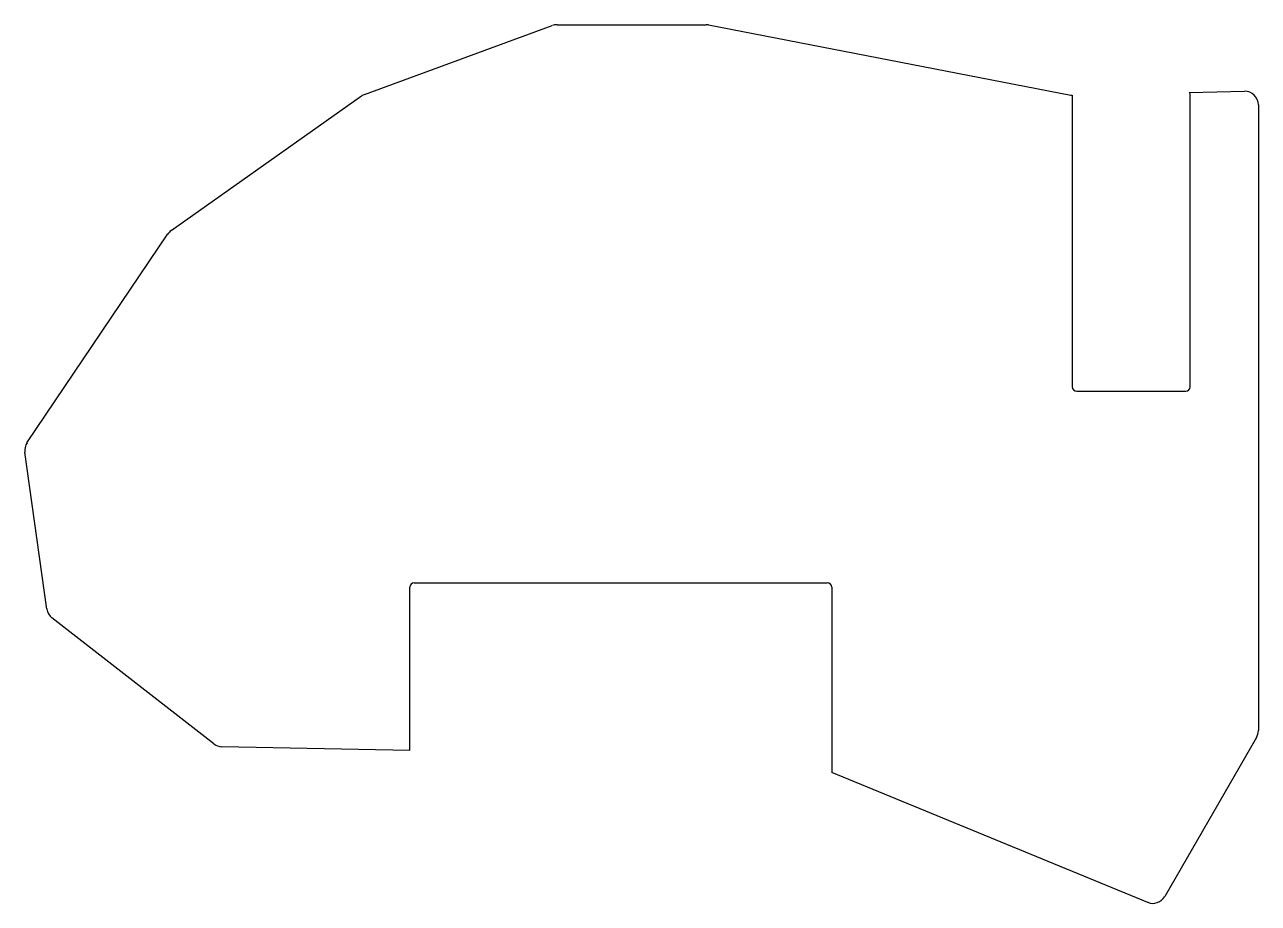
# Model space of a CAD drawing. Header units: millimetres. Extents: x 66 to 202, y -198 to -101.
import ezdxf

# ---------------------------------------------------------------- set-up
doc = ezdxf.new("R2010")
doc.units = ezdxf.units.MM

msp = doc.modelspace()

# ---------------------------------------------------------------- linework, layer by layer
for p, q in [((103.08, -108.53), (123.76, -100.94)), ((124.28, -100.85), (140.7, -100.85)), ((140.98, -100.88), (180.89, -108.61)), ((81.77, -123.53), (102.73, -108.71)), ((181.05, -108.64), (181.05, -140.75)), ((193.94, -108.33), (200.01, -108.19)), ((194.05, -140.75), (194.05, -108.64)), ((201.55, -109.69), (201.55, -178.65)), ((65.88, -146.93), (81.4, -123.92)), ((181.55, -141.25), (193.55, -141.25)), ((68.07, -165.25), (65.64, -147.98)), ((108.05, -180.84), (108.05, -162.85)), ((108.55, -162.35), (154.05, -162.35)), ((154.55, -162.85), (154.55, -183.26)), ((86.47, -180.11), (68.63, -166.22)), ((201.35, -179.4), (191.23, -196.94)), ((108.05, -180.84), (87.36, -180.43)), ((189.36, -197.58), (154.55, -183.26))]:
    msp.add_line(p, q)
for centre, radius, start, end in [((124.28, -102.35), 1.5, 90, 110.1508), ((140.7, -102.35), 1.5, 79.0352, 90), ((103.59, -109.94), 1.5, 110.1508, 125.2654), ((181.17, -107.14), 1.5, 259.0352, 265.1772), ((181.55, -108.64), 0.5, 178.9966, 180), ((193.55, -108.64), 0.5, 0, 38.0525), ((200.05, -109.69), 1.5, 0, 91.3692), ((82.64, -124.76), 1.5, 125.2654, 146.0167), ((181.55, -140.75), 0.5, 180, 270), ((193.55, -140.75), 0.5, 270, 0), ((67.13, -147.77), 1.5, 146.0167, 187.9938), ((108.55, -162.85), 0.5, 90, 180), ((154.05, -162.85), 0.5, 0, 90), ((69.55, -165.04), 1.5, 187.9938, 232.0979), ((200.05, -178.65), 1.5, 330.0227, 0), ((87.39, -178.93), 1.5, 232.0979, 268.8605), ((189.93, -196.19), 1.5, 247.6404, 330.0227)]:
    msp.add_arc(centre, radius, start, end)

doc.saveas('drawing.dxf')
